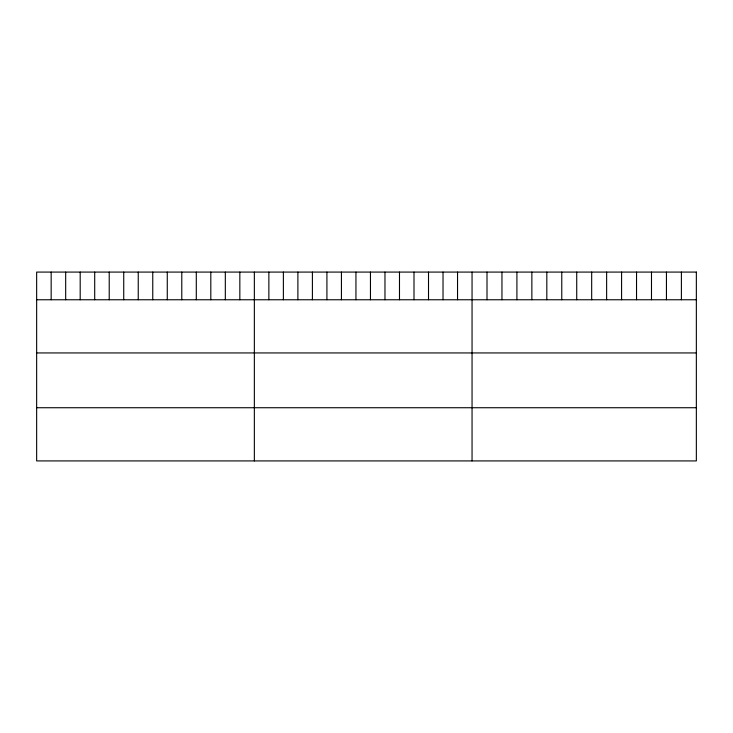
<?xml version="1.0" encoding="UTF-8"?>
<svg xmlns="http://www.w3.org/2000/svg" width="733" height="733" viewBox="0 0 733 733"><rect width="100%" height="100%" fill="white"/><g stroke="black" fill="none" stroke-linecap="round" stroke-linejoin="round"><path stroke-width="1.1" d="M36.65 299.76L696.35 299.76M36.65 352.94L696.35 352.94M36.65 407.731L696.35 407.731M681.397 272.08L681.397 299.76M666.444 272.08L666.444 299.76M651.49 272.08L651.49 299.76M636.537 272.08L636.537 299.76M621.584 272.08L621.584 299.76M606.631 272.08L606.631 299.76M591.678 272.08L591.678 299.76M576.724 272.08L576.724 299.76M561.771 272.08L561.771 299.76M546.818 272.08L546.818 299.76M531.865 272.08L531.865 299.76M516.912 272.08L516.912 299.76M501.958 272.08L501.958 299.76M487.005 272.08L487.005 299.76M472.052 272.08L472.052 460.92M457.539 272.08L457.539 299.76M443.025 272.08L443.025 299.76M428.512 272.08L428.512 299.76M413.998 272.08L413.998 299.76M399.485 272.08L399.485 299.76M384.972 272.08L384.972 299.76M370.458 272.08L370.458 299.76M355.945 272.08L355.945 299.76M341.431 272.08L341.431 299.76M326.918 272.08L326.918 299.76M312.405 272.08L312.405 299.76M297.891 272.08L297.891 299.76M283.378 272.08L283.378 299.76M268.864 272.08L268.864 299.76M254.351 272.08L254.351 460.92M239.838 272.08L239.838 299.76M225.324 272.08L225.324 299.76M210.811 272.08L210.811 299.76M196.297 272.08L196.297 299.76M181.784 272.08L181.784 299.76M167.271 272.08L167.271 299.76M152.757 272.08L152.757 299.76M138.244 272.08L138.244 299.76M123.73 272.08L123.73 299.76M109.217 272.08L109.217 299.76M94.704 272.08L94.704 299.76M80.19 272.08L80.19 299.76M65.677 272.08L65.677 299.76M51.163 272.08L51.163 299.76M696.35 272.08L36.65 272.08L36.65 460.92L696.35 460.92L696.35 272.08"/></g></svg>
